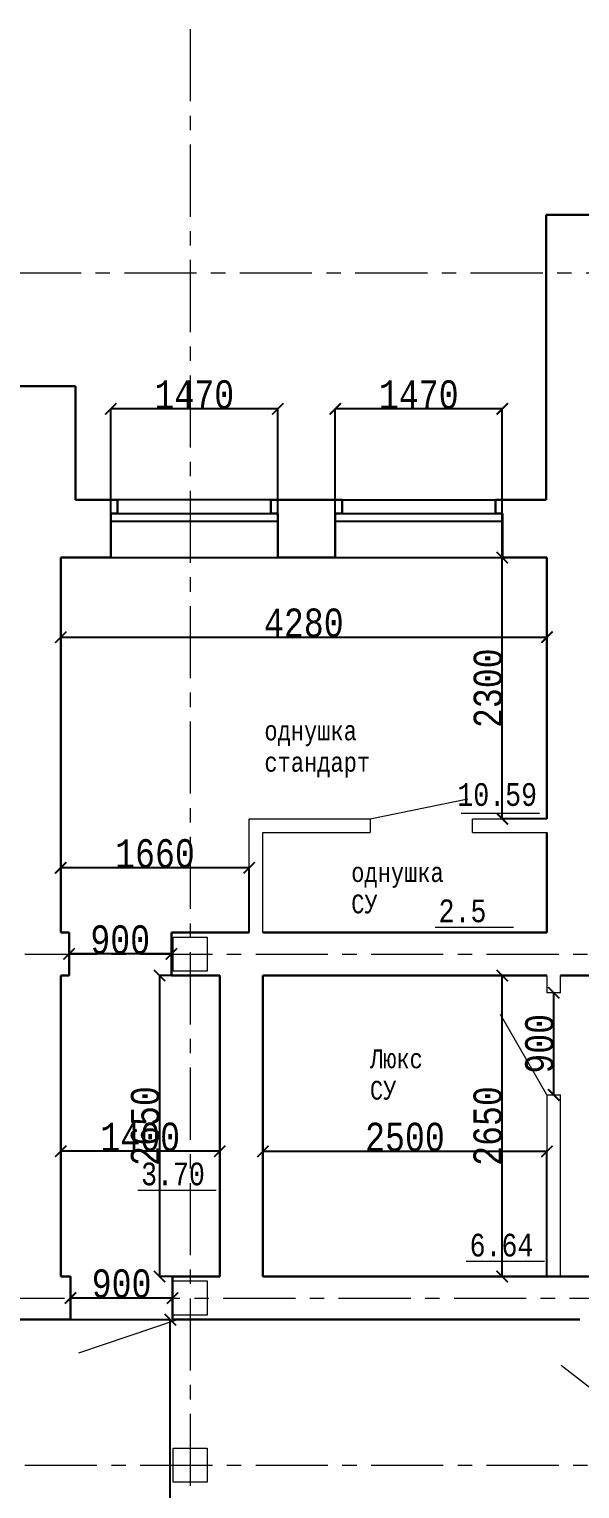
# Model space of a CAD drawing. Header units: millimetres. Extents: x -689206 to 4969298, y -1019800 to 703299.
# Drawn here: x 347137 to 351983, y 688453 to 701305 of the extents above; entities that cross this region are included whole.
import ezdxf

# ---------------------------------------------------------------- set-up
doc = ezdxf.new("R2010")
doc.units = ezdxf.units.MM
doc.linetypes.add('осеваяX2', pattern=[101.6, 63.5, -12.7, 12.7, -12.7])
for name, color, linetype, lineweight in [('несущие', 7, 'Continuous', 30), ('ОКНА', 250, 'Continuous', 20), ('ПЕРЕГОРОДКИ', 252, 'Continuous', 9), ('РАЗМЕРЫ', 7, 'Continuous', 9), ('стены', 7, 'Continuous', 20)]:
    doc.layers.add(name, color=color, linetype=linetype, lineweight=lineweight)
doc.styles.add('Аннотативный', font='isocteur.ttf', dxfattribs={"width": 0.7, "height": 250})
doc.dimstyles.new('Аннотативный', dxfattribs={"dimscale": 0, "dimtxt": 250, "dimasz": 100, "dimexe": 1.25, "dimexo": 0.625, "dimtad": 1, "dimdec": 0, "dimtxsty": 'Аннотативный', "dimblk": 'ARCHTICK', "dimcen": 2.5, "dimadec": 0, "dimazin": 0, "dimtfac": 1, "dimtdec": 0, "dimtmove": 0, "dimatfit": 3, "dimfxl": 1, "dimarcsym": 0})

# ---------------------------------------------------------------- blocks, each defined once
blk = doc.blocks.new('_ArchTick')
at = {"color": 0, "linetype": 'ByBlock', "const_width": 0.15}
blk.add_lwpolyline([(-0.5, -0.5), (0.5, 0.5)], dxfattribs=at)
blk = doc.blocks.new('*D104')
at = {"layer": 'Defpoints', "color": 0, "lineweight": 20, "transparency": 16777216}
for p in [(349831, 697962), (349831, 696652), (351301, 696652)]:
    blk.add_point(p, dxfattribs=at)
at = {"layer": 'стены', "color": 0, "lineweight": -2, "transparency": 16777216}
for p, q in [((349831, 696652), (349831, 697963)), ((351301, 697962), (349831, 697962)), ((351301, 696652), (351301, 697963))]:
    blk.add_line(p, q, dxfattribs=at)
at = {"layer": 'стены', "color": 0, "lineweight": -2, "transparency": 16777216, "xscale": 100, "yscale": 100, "zscale": 100, "rotation": 180}
blk.add_blockref('_ArchTick', (349831, 697962), dxfattribs=at)
at = {"layer": 'стены', "color": 0, "lineweight": -2, "transparency": 16777216, "xscale": 100, "yscale": 100, "zscale": 100}
blk.add_blockref('_ArchTick', (351301, 697962), dxfattribs=at)
at = {"layer": 'стены', "color": 0, "lineweight": 13, "transparency": 16777216, "insert": (350566, 698087), "char_height": 250, "attachment_point": 5, "style": 'Аннотативный'}
blk.add_mtext('1470', dxfattribs=at)
blk = doc.blocks.new('*D105')
at = {"layer": 'Defpoints', "color": 0, "lineweight": 20, "transparency": 16777216}
for p in [(347855, 697962), (347855, 696652), (349325, 696652)]:
    blk.add_point(p, dxfattribs=at)
at = {"layer": 'стены', "color": 0, "lineweight": -2, "transparency": 16777216}
for p, q in [((347855, 696652), (347855, 697963)), ((349325, 697962), (347855, 697962)), ((349325, 696652), (349325, 697963))]:
    blk.add_line(p, q, dxfattribs=at)
at = {"layer": 'стены', "color": 0, "lineweight": -2, "transparency": 16777216, "xscale": 100, "yscale": 100, "zscale": 100, "rotation": 180}
blk.add_blockref('_ArchTick', (347855, 697962), dxfattribs=at)
at = {"layer": 'стены', "color": 0, "lineweight": -2, "transparency": 16777216, "xscale": 100, "yscale": 100, "zscale": 100}
blk.add_blockref('_ArchTick', (349325, 697962), dxfattribs=at)
at = {"layer": 'стены', "color": 0, "lineweight": 13, "transparency": 16777216, "insert": (348590, 698087), "char_height": 250, "attachment_point": 5, "style": 'Аннотативный'}
blk.add_mtext('1470', dxfattribs=at)
blk = doc.blocks.new('*D173')
at = {"layer": 'Defpoints', "color": 0, "lineweight": 20, "transparency": 16777216}
for p in [(347414, 696652), (351694, 696652), (351694, 695951)]:
    blk.add_point(p, dxfattribs=at)
at = {"layer": 'РАЗМЕРЫ', "color": 0, "lineweight": -2, "transparency": 16777216}
for p, q in [((347414, 696651), (347414, 695950)), ((351694, 696651), (351694, 695950)), ((347414, 695951), (351694, 695951))]:
    blk.add_line(p, q, dxfattribs=at)
at = {"layer": 'РАЗМЕРЫ', "color": 0, "lineweight": -2, "transparency": 16777216, "xscale": 100, "yscale": 100, "zscale": 100, "rotation": 180}
blk.add_blockref('_ArchTick', (347414, 695951), dxfattribs=at)
at = {"layer": 'РАЗМЕРЫ', "color": 0, "lineweight": -2, "transparency": 16777216, "xscale": 100, "yscale": 100, "zscale": 100}
blk.add_blockref('_ArchTick', (351694, 695951), dxfattribs=at)
at = {"layer": 'РАЗМЕРЫ', "color": 0, "lineweight": 13, "transparency": 16777216, "insert": (349554, 696077), "char_height": 250, "attachment_point": 5, "style": 'Аннотативный'}
blk.add_mtext('4280', dxfattribs=at)
blk = doc.blocks.new('*D174')
at = {"layer": 'Defpoints', "color": 0, "lineweight": 20, "transparency": 16777216}
for p in [(351301, 696652), (351694, 696652), (351694, 694352)]:
    blk.add_point(p, dxfattribs=at)
at = {"layer": 'РАЗМЕРЫ', "color": 0, "lineweight": -2, "transparency": 16777216}
for p, q in [((351694, 696652), (351300, 696652)), ((351301, 694352), (351301, 696652)), ((351694, 694352), (351300, 694352))]:
    blk.add_line(p, q, dxfattribs=at)
at = {"layer": 'РАЗМЕРЫ', "color": 0, "lineweight": -2, "transparency": 16777216, "xscale": 100, "yscale": 100, "zscale": 100}
for p, rotation in [((351301, 696652), 90), ((351301, 694352), 270)]:
    blk.add_blockref('_ArchTick', p, dxfattribs=dict(at, rotation=rotation))
at = {"layer": 'РАЗМЕРЫ', "color": 0, "lineweight": 13, "transparency": 16777216, "insert": (351176, 695502), "char_height": 250, "attachment_point": 5, "rotation": 90, "style": 'Аннотативный'}
blk.add_mtext('2300', dxfattribs=at)
blk = doc.blocks.new('*D175')
at = {"layer": 'Defpoints', "color": 0, "lineweight": 20, "transparency": 16777216}
for p in [(347414, 693921), (347414, 693352), (349074, 693352)]:
    blk.add_point(p, dxfattribs=at)
at = {"layer": 'РАЗМЕРЫ', "color": 0, "lineweight": -2, "transparency": 16777216}
for p, q in [((347414, 693352), (347414, 693922)), ((349074, 693352), (349074, 693922)), ((349074, 693921), (347414, 693921))]:
    blk.add_line(p, q, dxfattribs=at)
at = {"layer": 'РАЗМЕРЫ', "color": 0, "lineweight": -2, "transparency": 16777216, "xscale": 100, "yscale": 100, "zscale": 100, "rotation": 180}
blk.add_blockref('_ArchTick', (347414, 693921), dxfattribs=at)
at = {"layer": 'РАЗМЕРЫ', "color": 0, "lineweight": -2, "transparency": 16777216, "xscale": 100, "yscale": 100, "zscale": 100}
blk.add_blockref('_ArchTick', (349074, 693921), dxfattribs=at)
at = {"layer": 'РАЗМЕРЫ', "color": 0, "transparency": 16777216, "insert": (348244, 694046), "char_height": 250, "attachment_point": 5, "style": 'Аннотативный'}
blk.add_mtext('1660', dxfattribs=at)
blk = doc.blocks.new('*D202')
at = {"layer": 'Defpoints', "color": 0, "lineweight": 20, "transparency": 16777216}
for p in [(349194, 692972), (351300, 692972), (349194, 690322)]:
    blk.add_point(p, dxfattribs=at)
at = {"layer": 'ОКНА', "color": 0, "lineweight": -2, "transparency": 16777216}
for p, q in [((349195, 692972), (351301, 692972)), ((351300, 690322), (351300, 692972)), ((349195, 690322), (351301, 690322))]:
    blk.add_line(p, q, dxfattribs=at)
at = {"layer": 'ОКНА', "color": 0, "lineweight": -2, "transparency": 16777216, "xscale": 100, "yscale": 100, "zscale": 100}
for p, rotation in [((351300, 692972), 90), ((351300, 690322), 270)]:
    blk.add_blockref('_ArchTick', p, dxfattribs=dict(at, rotation=rotation))
at = {"layer": 'ОКНА', "color": 0, "transparency": 16777216, "insert": (351174, 691647), "char_height": 250, "attachment_point": 5, "rotation": 90, "style": 'Аннотативный'}
blk.add_mtext('2650', dxfattribs=at)
blk = doc.blocks.new('*D203')
at = {"layer": 'Defpoints', "color": 0, "lineweight": 20, "transparency": 16777216}
for p in [(349194, 691423), (349194, 690322), (351694, 690322)]:
    blk.add_point(p, dxfattribs=at)
at = {"layer": 'ОКНА', "color": 0, "lineweight": -2, "transparency": 16777216}
for p, q in [((349194, 690323), (349194, 691425)), ((351694, 691423), (349194, 691423)), ((351694, 690323), (351694, 691425))]:
    blk.add_line(p, q, dxfattribs=at)
at = {"layer": 'ОКНА', "color": 0, "lineweight": -2, "transparency": 16777216, "xscale": 100, "yscale": 100, "zscale": 100, "rotation": 180}
blk.add_blockref('_ArchTick', (349194, 691423), dxfattribs=at)
at = {"layer": 'ОКНА', "color": 0, "lineweight": -2, "transparency": 16777216, "xscale": 100, "yscale": 100, "zscale": 100}
blk.add_blockref('_ArchTick', (351694, 691423), dxfattribs=at)
at = {"layer": 'ОКНА', "color": 0, "transparency": 16777216, "insert": (350444, 691549), "char_height": 250, "attachment_point": 5, "style": 'Аннотативный'}
blk.add_mtext('2500', dxfattribs=at)
blk = doc.blocks.new('*D214')
at = {"layer": 'Defpoints', "color": 0, "lineweight": 20, "transparency": 16777216}
for p in [(348814, 692972), (348284, 690322), (348814, 690322)]:
    blk.add_point(p, dxfattribs=at)
at = {"layer": 'ПЕРЕГОРОДКИ', "color": 0, "lineweight": -2, "transparency": 16777216}
for p, q in [((348814, 692972), (348283, 692972)), ((348284, 692972), (348284, 690322)), ((348814, 690322), (348283, 690322))]:
    blk.add_line(p, q, dxfattribs=at)
at = {"layer": 'ПЕРЕГОРОДКИ', "color": 0, "lineweight": -2, "transparency": 16777216, "xscale": 100, "yscale": 100, "zscale": 100}
for p, rotation in [((348284, 692972), 90), ((348284, 690322), 270)]:
    blk.add_blockref('_ArchTick', p, dxfattribs=dict(at, rotation=rotation))
at = {"layer": 'ПЕРЕГОРОДКИ', "color": 0, "transparency": 16777216, "insert": (348159, 691647), "char_height": 250, "attachment_point": 5, "rotation": 90, "style": 'Аннотативный'}
blk.add_mtext('2650', dxfattribs=at)
blk = doc.blocks.new('*D215')
at = {"layer": 'Defpoints', "color": 0, "lineweight": 20, "transparency": 16777216}
for p in [(347414, 691425), (347414, 690322), (348814, 690322)]:
    blk.add_point(p, dxfattribs=at)
at = {"layer": 'ПЕРЕГОРОДКИ', "color": 0, "lineweight": -2, "transparency": 16777216}
for p, q in [((347414, 690323), (347414, 691426)), ((348814, 691425), (347414, 691425)), ((348814, 690323), (348814, 691426))]:
    blk.add_line(p, q, dxfattribs=at)
at = {"layer": 'ПЕРЕГОРОДКИ', "color": 0, "lineweight": -2, "transparency": 16777216, "xscale": 100, "yscale": 100, "zscale": 100, "rotation": 180}
blk.add_blockref('_ArchTick', (347414, 691425), dxfattribs=at)
at = {"layer": 'ПЕРЕГОРОДКИ', "color": 0, "lineweight": -2, "transparency": 16777216, "xscale": 100, "yscale": 100, "zscale": 100}
blk.add_blockref('_ArchTick', (348814, 691425), dxfattribs=at)
at = {"layer": 'ПЕРЕГОРОДКИ', "color": 0, "transparency": 16777216, "insert": (348114, 691550), "char_height": 250, "attachment_point": 5, "style": 'Аннотативный'}
blk.add_mtext('1400', dxfattribs=at)
blk = doc.blocks.new('*D268')
at = {"layer": 'Defpoints', "color": 0, "linetype": 'ByBlock', "lineweight": 20, "transparency": 16777216}
for p in [(347500, 690132), (347500, 690132), (348400, 690132)]:
    blk.add_point(p, dxfattribs=at)
at = {"layer": 'РАЗМЕРЫ', "color": 0, "linetype": 'ByBlock', "lineweight": -2, "transparency": 16777216}
for p, q in [((347500, 690133), (347500, 690134)), ((348400, 690132), (347500, 690132)), ((348400, 690133), (348400, 690134))]:
    blk.add_line(p, q, dxfattribs=at)
at = {"layer": 'РАЗМЕРЫ', "color": 0, "linetype": 'ByBlock', "lineweight": -2, "transparency": 16777216, "xscale": 100, "yscale": 100, "zscale": 100, "rotation": 180}
blk.add_blockref('_ArchTick', (347500, 690132), dxfattribs=at)
at = {"layer": 'РАЗМЕРЫ', "color": 0, "linetype": 'ByBlock', "lineweight": -2, "transparency": 16777216, "xscale": 100, "yscale": 100, "zscale": 100}
blk.add_blockref('_ArchTick', (348400, 690132), dxfattribs=at)
at = {"layer": 'РАЗМЕРЫ', "color": 0, "linetype": 'ByBlock', "lineweight": 13, "transparency": 16777216, "insert": (347950, 690258), "char_height": 250, "attachment_point": 5, "style": 'Аннотативный'}
blk.add_mtext('900', dxfattribs=at)
blk = doc.blocks.new('*D270')
at = {"layer": 'Defpoints', "color": 0, "linetype": 'ByBlock', "lineweight": 20, "transparency": 16777216}
for p in [(347488, 693162), (347488, 693160), (348388, 693160)]:
    blk.add_point(p, dxfattribs=at)
at = {"layer": 'РАЗМЕРЫ', "color": 0, "linetype": 'ByBlock', "lineweight": -2, "transparency": 16777216}
for p, q in [((347488, 693160), (347488, 693163)), ((348388, 693162), (347488, 693162)), ((348388, 693160), (348388, 693163))]:
    blk.add_line(p, q, dxfattribs=at)
at = {"layer": 'РАЗМЕРЫ', "color": 0, "linetype": 'ByBlock', "lineweight": -2, "transparency": 16777216, "xscale": 100, "yscale": 100, "zscale": 100, "rotation": 180}
blk.add_blockref('_ArchTick', (347488, 693162), dxfattribs=at)
at = {"layer": 'РАЗМЕРЫ', "color": 0, "linetype": 'ByBlock', "lineweight": -2, "transparency": 16777216, "xscale": 100, "yscale": 100, "zscale": 100}
blk.add_blockref('_ArchTick', (348388, 693162), dxfattribs=at)
at = {"layer": 'РАЗМЕРЫ', "color": 0, "linetype": 'ByBlock', "lineweight": 13, "transparency": 16777216, "insert": (347938, 693287), "char_height": 250, "attachment_point": 5, "style": 'Аннотативный'}
blk.add_mtext('900', dxfattribs=at)
blk = doc.blocks.new('*D271')
at = {"layer": 'Defpoints', "color": 0, "linetype": 'ByBlock', "lineweight": 20, "transparency": 16777216}
for p in [(351754, 692821), (351754, 692821), (351754, 691921)]:
    blk.add_point(p, dxfattribs=at)
at = {"layer": 'РАЗМЕРЫ', "color": 0, "linetype": 'ByBlock', "lineweight": -2, "transparency": 16777216}
for p, q in [((351754, 691921), (351754, 692821)), ((351755, 692821), (351756, 692821)), ((351755, 691921), (351756, 691921))]:
    blk.add_line(p, q, dxfattribs=at)
at = {"layer": 'РАЗМЕРЫ', "color": 0, "linetype": 'ByBlock', "lineweight": -2, "transparency": 16777216, "xscale": 100, "yscale": 100, "zscale": 100}
for p, rotation in [((351754, 692821), 90), ((351754, 691921), 270)]:
    blk.add_blockref('_ArchTick', p, dxfattribs=dict(at, rotation=rotation))
at = {"layer": 'РАЗМЕРЫ', "color": 0, "linetype": 'ByBlock', "lineweight": 13, "transparency": 16777216, "insert": (351629, 692371), "char_height": 250, "attachment_point": 5, "rotation": 90, "style": 'Аннотативный'}
blk.add_mtext('900', dxfattribs=at)
blk = doc.blocks.new('*D286')
at = {"layer": 'Defpoints', "color": 0, "linetype": 'ByBlock', "lineweight": 20, "transparency": 16777216}
for p in [(342554, 689942), (348379, 689942), (342554, 672298)]:
    blk.add_point(p, dxfattribs=at)
at = {"layer": 'РАЗМЕРЫ', "color": 0, "linetype": 'ByBlock', "lineweight": -2, "transparency": 16777216}
for p, q in [((342555, 689942), (348380, 689942)), ((348379, 672298), (348379, 689942)), ((342555, 672298), (348380, 672298))]:
    blk.add_line(p, q, dxfattribs=at)
at = {"layer": 'РАЗМЕРЫ', "color": 0, "linetype": 'ByBlock', "lineweight": -2, "transparency": 16777216, "xscale": 100, "yscale": 100, "zscale": 100}
for p, rotation in [((348379, 689942), 90), ((348379, 672298), 270)]:
    blk.add_blockref('_ArchTick', p, dxfattribs=dict(at, rotation=rotation))
at = {"layer": 'РАЗМЕРЫ', "color": 0, "linetype": 'ByBlock', "lineweight": 13, "transparency": 16777216, "insert": (348253, 681120), "char_height": 250, "attachment_point": 5, "rotation": 90, "style": 'Аннотативный'}
blk.add_mtext('17645', dxfattribs=at)

msp = doc.modelspace()

# ---------------------------------------------------------------- linework, layer by layer
at = {"layer": 'несущие', "color": 0}
for p, q in [((348814.3, 690971.8), (348814.3, 690322.4)), ((349194.3, 690971.8), (349194.3, 690322.4)), ((347414.3, 690322.4), (347499.6, 690322.4)), ((347499.6, 690322.4), (347499.6, 689942.4)), ((348399.6, 690322.4), (348399.6, 689942.4)), ((348399.6, 690322.4), (348814.3, 690322.4)), ((349194.3, 690322.4), (351613.7, 690322.4)), ((351613.7, 690322.4), (351814.3, 690322.4)), ((351814.3, 690322.4), (351914.3, 690322.4)), ((351914.3, 690322.4), (352179.7, 690322.4)), ((347499.6, 689942.4), (346964, 689942.4)), ((351613.7, 689942.4), (348399.6, 689942.4)), ((351814.3, 689942.4), (351613.7, 689942.4)), ((351914.3, 689942.4), (351814.3, 689942.4)), ((351914.3, 689942.4), (351983.1, 689942.4))]:
    msp.add_line(p, q, dxfattribs=at)
at = {"layer": 'ОКНА', "color": 0}
msp.add_line((347488.3, 693351.8), (347488.3, 692971.8), dxfattribs=at)
at = {"layer": 'ПЕРЕГОРОДКИ', "color": 18, "linetype": 'ByBlock', "lineweight": 13, "true_color": 0x000000}
msp.add_line((352781.3, 688788.4), (351817.8, 689538.3), dxfattribs=at)
at = {"layer": 'РАЗМЕРЫ', "color": 114, "true_color": 0x139b48}
for p, q in [((350939, 694401.8), (351628.3, 694401.8)), ((350711, 693398.9), (351400.2, 693398.9)), ((348092.6, 691082.1), (348781.9, 691082.1)), ((350984, 690455.8), (351673.3, 690455.8))]:
    msp.add_line(p, q, dxfattribs=at)
at = {"layer": 'стены', "color": 1, "linetype": 'осеваяX2', "lineweight": 15, "ltscale": 10}
for p, q in [((348554.2, 701305.3), (348554.2, 657157.8)), ((335782.3, 699159.8), (384704.2, 699159.8)), ((312554.2, 693159.8), (384704.2, 693159.8)), ((312268.6, 690132.4), (384418.6, 690132.4)), ((312554.2, 688659.8), (384704.2, 688659.8))]:
    msp.add_line(p, q, dxfattribs=at)
at = {"layer": 'стены', "lineweight": 30}
for p, q in [((351686.3, 699669.8), (351686.3, 697161.8)), ((351686.3, 699669.8), (352578.2, 699669.8)), ((346126.1, 698161.8), (347544.3, 698161.8)), ((347184.3, 698161.8), (347544.3, 698161.8)), ((347544.3, 697161.8), (347544.3, 698161.8)), ((347914.5, 697161.8), (347544.3, 697161.8)), ((347914.5, 697041.8), (347914.5, 697161.8)), ((349264.5, 697041.8), (349264.5, 697161.8)), ((349891.3, 697161.8), (349264.5, 697161.8)), ((349891.3, 697041.8), (349891.3, 697161.8)), ((351241.3, 697041.8), (351241.3, 697161.8)), ((351241.3, 697161.8), (351686.3, 697161.8)), ((347854.5, 697041.8), (347914.5, 697041.8)), ((347854.5, 697041.8), (347854.5, 696651.8)), ((349264.5, 697041.8), (349324.5, 697041.8)), ((349324.5, 697041.8), (349324.5, 696651.8)), ((349831.3, 697041.8), (349891.3, 697041.8)), ((349831.3, 697041.8), (349831.3, 696651.8)), ((351241.3, 697041.8), (351301.3, 697041.8)), ((351301.3, 697041.8), (351301.3, 696651.8)), ((347414.3, 693351.8), (347414.3, 696651.8)), ((347854.5, 696651.8), (347414.3, 696651.8)), ((349831.3, 696651.8), (349324.5, 696651.8)), ((351694.3, 696651.8), (351301.3, 696651.8)), ((351694.3, 694351.8), (351694.3, 696651.8)), ((351694.3, 693351.8), (351694.3, 694231.8)), ((347414.3, 693351.8), (347488.3, 693351.8)), ((347488.3, 693351.8), (347488.3, 692971.8)), ((348388.3, 692971.8), (348388.3, 693351.8)), ((348388.3, 693351.8), (349074.3, 693351.8)), ((349194.3, 693351.8), (351694.3, 693351.8)), ((347414.3, 692971.8), (347488.3, 692971.8)), ((347414.3, 692971.8), (347414.3, 690322.4)), ((348388.3, 692971.8), (348814.3, 692971.8)), ((348814.3, 692971.8), (348814.3, 690971.8)), ((348814.3, 692971.8), (348814.3, 690971.8)), ((351694.3, 692971.8), (349194.3, 692971.8)), ((349194.3, 692971.8), (349194.3, 691351.8)), ((351814.3, 692971.8), (352084.3, 692971.8)), ((349194.3, 691351.8), (349194.3, 690971.8))]:
    msp.add_line(p, q, dxfattribs=at)
at = {"layer": 'стены', "lineweight": 25}
for p, q in [((349264.5, 697161.8), (347914.5, 697161.8)), ((349891.3, 697161.8), (351241.3, 697161.8)), ((347914.5, 697041.8), (349264.5, 697041.8)), ((349891.3, 697041.8), (351241.3, 697041.8)), ((347854.5, 696971.8), (349324.5, 696971.8)), ((349831.3, 696971.8), (351301.3, 696971.8)), ((347854.5, 696651.8), (349324.5, 696651.8)), ((349831.3, 696651.8), (351301.3, 696651.8))]:
    msp.add_line(p, q, dxfattribs=at)
at = {"layer": 'стены', "color": 152, "lineweight": 30, "true_color": 0x2776bb}
for p, q in [((347854.5, 696651.8), (347854.5, 697011.8)), ((349324.5, 697011.8), (349324.5, 696651.8)), ((349831.3, 696651.8), (349831.3, 697011.8)), ((351301.3, 697011.8), (351301.3, 696651.8))]:
    msp.add_line(p, q, dxfattribs=at)
at = {"layer": 'стены', "color": 7, "lineweight": 30, "true_color": 0xffffff}
msp.add_line((351301.3, 696651.8), (351694.3, 696651.8), dxfattribs=at)
at = {"layer": 'стены'}
for p, q in [((350137.3, 694351.8), (350996.2, 694528)), ((349074.3, 693351.8), (349074.3, 694351.8)), ((349074.3, 694351.8), (350137.3, 694351.8)), ((350137.3, 694351.8), (350137.3, 694231.8)), ((351037.3, 694351.8), (351694.3, 694351.8)), ((351037.3, 694231.8), (351037.3, 694351.8)), ((349194.3, 693351.8), (349194.3, 694231.8)), ((349194.3, 694231.8), (350137.3, 694231.8)), ((351037.3, 694231.8), (351694.3, 694231.8)), ((349074.3, 693351.8), (349074.3, 693599.5)), ((348688.3, 693351.8), (349074.3, 693351.8)), ((347414.3, 692971.8), (347488.3, 692971.8)), ((348688.3, 692971.8), (348814.3, 692971.8)), ((348814.3, 691397.4), (348814.3, 692971.8)), ((349194.3, 690971.8), (349194.3, 692971.8)), ((349194.3, 690971.8), (349194.3, 692971.8)), ((351694.3, 692971.8), (351694.3, 692820.8)), ((351814.3, 692820.8), (351814.3, 692971.8)), ((351814.3, 692820.8), (351694.3, 692820.8)), ((351694.3, 691920.8), (351284.9, 692629.9)), ((351694.3, 691920.8), (351694.3, 690322.4)), ((351694.3, 691920.8), (351814.3, 691920.8)), ((351814.3, 690322.4), (351814.3, 691920.8)), ((348814.3, 691351.8), (348814.3, 691397.4)), ((348448.1, 689942.4), (347571, 689648.2))]:
    msp.add_line(p, q, dxfattribs=at)
at = {"layer": 'стены', "color": 240, "true_color": 0xed1f24}
for points in [[(348404.2, 693309.8), (348704.2, 693309.8), (348704.2, 693009.8), (348404.2, 693009.8)], [(348404.2, 690282.4), (348704.2, 690282.4), (348704.2, 689982.4), (348404.2, 689982.4)], [(348404.2, 688809.8), (348704.2, 688809.8), (348704.2, 688509.8), (348404.2, 688509.8)]]:
    msp.add_lwpolyline(points, close=True, dxfattribs=at)

# ---------------------------------------------------------------- texts
at = {"char_height": 165.8, "width": 766.271, "attachment_point": 1, "style": 'Аннотативный'}
for s, insert in [('однушка \\Pстандарт', (349206.9, 695209.2)), ('однушка\\PСУ', (349971.3, 693962)), ('Люкс\\PСУ', (350136, 692321.5))]:
    msp.add_mtext(s, dxfattribs=dict(at, insert=insert))
at = {"layer": 'РАЗМЕРЫ', "color": 114, "true_color": 0x139b48, "char_height": 200, "width": 656.117, "attachment_point": 1, "style": 'Аннотативный'}
for s, insert in [('10.59', (350905.3, 694666.1)), ('2.5', (350740.2, 693641.7)), ('3.70', (348121.9, 691325)), ('6.64', (351013.3, 690698.6))]:
    msp.add_mtext(s, dxfattribs=dict(at, insert=insert))

# ---------------------------------------------------------------- dimensions: what is measured, and where the dimension line sits
at = {"layer": 'ОКНА', "color": 0}
dim = msp.add_aligned_dim(p1=(349194.3, 690322.4), p2=(349194.3, 692971.8), distance=-2105.8, text='2650', dimstyle='Аннотативный', dxfattribs=at)
dim.commit()
dim.dimension.update_dxf_attribs({"geometry": '*D202', "text_midpoint": (351174.4, 691647.1)})
dim = msp.add_aligned_dim(p1=(351694.3, 690322.4), p2=(349194.3, 690322.4), distance=-1101, dimstyle='Аннотативный', dxfattribs=at)
dim.commit()
dim.dimension.update_dxf_attribs({"geometry": '*D203', "text_midpoint": (350444.3, 691549)})
at = {"layer": 'ПЕРЕГОРОДКИ', "color": 0}
dim = msp.add_aligned_dim(p1=(348814.3, 692971.8), p2=(348814.3, 690322.4), distance=-530.1, text='2650', dimstyle='Аннотативный', dxfattribs=at)
dim.commit()
dim.dimension.update_dxf_attribs({"geometry": '*D214', "text_midpoint": (348158.6, 691647.1)})
dim = msp.add_aligned_dim(p1=(348814.3, 690322.4), p2=(347414.3, 690322.4), distance=-1102.3, dimstyle='Аннотативный', dxfattribs=at)
dim.commit()
dim.dimension.update_dxf_attribs({"geometry": '*D215', "text_midpoint": (348114.3, 691550.3)})
at = {"layer": 'РАЗМЕРЫ', "lineweight": 13}
dim = msp.add_linear_dim(base=(351694.3, 695951.1), p1=(347414.3, 696651.8), p2=(351694.3, 696651.8), dimstyle='Аннотативный', dxfattribs=at)
dim.commit()
dim.dimension.update_dxf_attribs({"geometry": '*D173', "text_midpoint": (349554.3, 696076.7)})
dim = msp.add_linear_dim(base=(351301.3, 696651.8), p1=(351694.3, 694351.8), p2=(351694.3, 696651.8), angle=90, dimstyle='Аннотативный', dxfattribs=at)
dim.commit()
dim.dimension.update_dxf_attribs({"geometry": '*D174', "text_midpoint": (351175.6, 695501.8)})
at = {"layer": 'РАЗМЕРЫ'}
dim = msp.add_linear_dim(base=(347414.3, 693920.7), p1=(349074.3, 693351.8), p2=(347414.3, 693351.8), dimstyle='Аннотативный', dxfattribs=at)
dim.commit()
dim.dimension.update_dxf_attribs({"geometry": '*D175', "text_midpoint": (348244.3, 694046.4)})
at = {"layer": 'РАЗМЕРЫ', "color": 18, "linetype": 'ByBlock', "lineweight": 13, "true_color": 0x000000}
for base, p1, p2, picture, middle in [((347488.3, 693161.8), (348388.3, 693159.8), (347488.3, 693159.8), '*D270', (347938.3, 693287.4)), ((347499.6, 690132.4), (348399.6, 690132.4), (347499.6, 690132.4), '*D268', (347949.6, 690258))]:
    dim = msp.add_linear_dim(base=base, p1=p1, p2=p2, dimstyle='Аннотативный', dxfattribs=at)
    dim.commit()
    dim.dimension.update_dxf_attribs({"geometry": picture, "text_midpoint": middle})
dim = msp.add_linear_dim(base=(351754.3, 692820.8), p1=(351754.3, 691920.8), p2=(351754.3, 692820.8), angle=90, dimstyle='Аннотативный', dxfattribs=at)
dim.commit()
dim.dimension.update_dxf_attribs({"geometry": '*D271', "text_midpoint": (351628.6, 692370.8)})
dim = msp.add_linear_dim(base=(348378.6, 689942.4), p1=(342554.2, 672297.8), p2=(342554.2, 689942.4), angle=90, dimstyle='Аннотативный', dxfattribs=at)
dim.commit()
dim.dimension.update_dxf_attribs({"geometry": '*D286', "text_midpoint": (348378.6, 681120.1), "dimtype": 160})
at = {"layer": 'стены', "lineweight": 13}
for base, p1, p2, picture, middle in [((347854.5, 697961.8), (349324.5, 696651.8), (347854.5, 696651.8), '*D105', (348589.5, 698087.4)), ((349831.3, 697961.8), (351301.3, 696651.8), (349831.3, 696651.8), '*D104', (350566.3, 698087.4))]:
    dim = msp.add_linear_dim(base=base, p1=p1, p2=p2, dimstyle='Аннотативный', dxfattribs=at)
    dim.commit()
    dim.dimension.update_dxf_attribs({"geometry": picture, "text_midpoint": middle})

doc.saveas('drawing.dxf')
